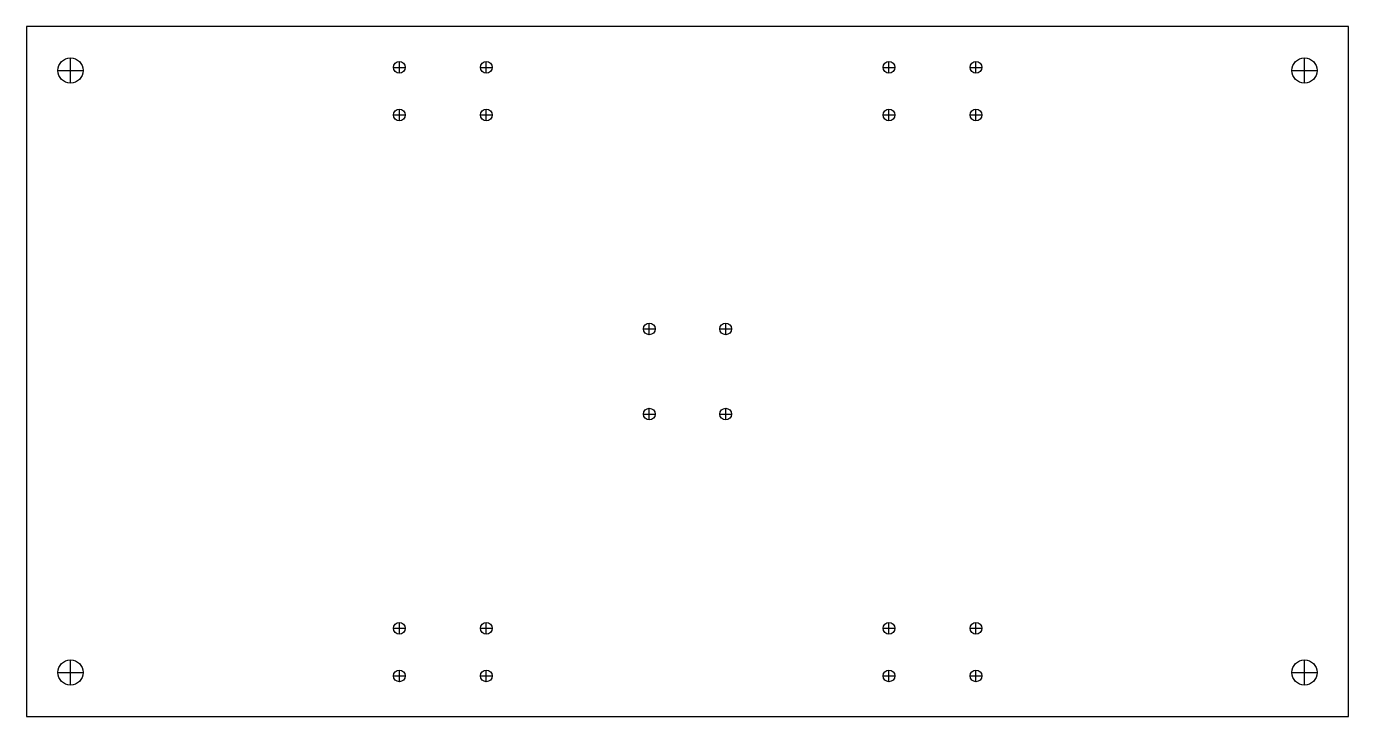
# Model space of a CAD drawing. Extents: x 0 to 450, y 0 to 235.
import ezdxf

# ---------------------------------------------------------------- set-up
doc = ezdxf.new("R2010")
doc.units = 0
doc.layers.get('0').update_dxf_attribs({"lineweight": 25, "true_color": 0xffffff})
doc.layers.add('Holes', color=7, linetype='Continuous', lineweight=25, true_color=0x000000)

msp = doc.modelspace()

# ---------------------------------------------------------------- linework, layer by layer
for p, q in [((450, 235), (0, 235)), ((0, 235), (0, 0)), ((450, 0), (450, 235)), ((0, 0), (450, 0))]:
    msp.add_line(p, q)
at = {"layer": 'Holes'}
for p, q in [((15, 215.7), (15, 224.3)), ((124.92, 221.06), (128.92, 221.06)), ((126.92, 219.06), (126.92, 223.06)), ((154.52, 221.06), (158.52, 221.06)), ((156.52, 219.06), (156.52, 223.06)), ((291.58, 221.06), (295.58, 221.06)), ((293.58, 219.06), (293.58, 223.06)), ((321.18, 221.06), (325.18, 221.06)), ((323.18, 219.06), (323.18, 223.06)), ((435, 215.7), (435, 224.3)), ((10.7, 220), (19.3, 220)), ((430.7, 220), (439.3, 220)), ((124.92, 204.85), (128.92, 204.85)), ((126.92, 202.85), (126.92, 206.85)), ((154.52, 204.85), (158.52, 204.85)), ((156.52, 202.85), (156.52, 206.85)), ((291.58, 204.85), (295.58, 204.85)), ((293.58, 202.85), (293.58, 206.85)), ((321.18, 204.85), (325.18, 204.85)), ((323.18, 202.85), (323.18, 206.85)), ((210, 132), (214, 132)), ((212, 130), (212, 134)), ((236, 132), (240, 132)), ((238, 130), (238, 134)), ((212, 101), (212, 105)), ((238, 101), (238, 105)), ((210, 103), (214, 103)), ((236, 103), (240, 103)), ((126.92, 28.06), (126.92, 32.06)), ((156.52, 28.06), (156.52, 32.06)), ((293.58, 28.06), (293.58, 32.06)), ((323.18, 28.06), (323.18, 32.06)), ((124.92, 30.06), (128.92, 30.06)), ((154.52, 30.06), (158.52, 30.06)), ((291.58, 30.06), (295.58, 30.06)), ((321.18, 30.06), (325.18, 30.06)), ((15, 10.7), (15, 19.3)), ((435, 10.7), (435, 19.3)), ((10.7, 15), (19.3, 15)), ((124.92, 13.85), (128.92, 13.85)), ((126.92, 11.85), (126.92, 15.85)), ((154.52, 13.85), (158.52, 13.85)), ((156.52, 11.85), (156.52, 15.85)), ((291.58, 13.85), (295.58, 13.85)), ((293.58, 11.85), (293.58, 15.85)), ((321.18, 13.85), (325.18, 13.85)), ((323.18, 11.85), (323.18, 15.85)), ((430.7, 15), (439.3, 15))]:
    msp.add_line(p, q, dxfattribs=at)
for centre, radius in [((15, 220), 4.3), ((126.92, 221.06), 2), ((156.52, 221.06), 2), ((293.58, 221.06), 2), ((323.18, 221.06), 2), ((435, 220), 4.3), ((126.92, 204.85), 2), ((156.52, 204.85), 2), ((293.58, 204.85), 2), ((323.18, 204.85), 2), ((212, 132), 2), ((238, 132), 2), ((212, 103), 2), ((238, 103), 2), ((126.92, 30.06), 2), ((156.52, 30.06), 2), ((293.58, 30.06), 2), ((323.18, 30.06), 2), ((15, 15), 4.3), ((435, 15), 4.3), ((126.92, 13.85), 2), ((156.52, 13.85), 2), ((293.58, 13.85), 2), ((323.18, 13.85), 2)]:
    msp.add_circle(centre, radius, dxfattribs=at)

doc.saveas('drawing.dxf')
